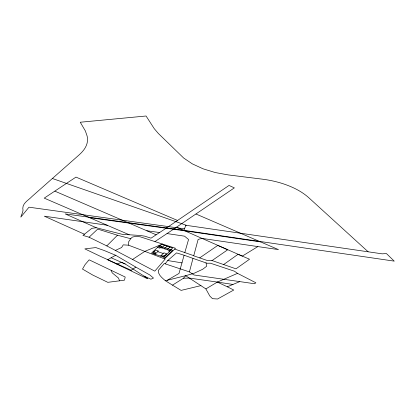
<?xml version="1.0" encoding="UTF-8"?>
<svg xmlns="http://www.w3.org/2000/svg" width="415" height="415" viewBox="0 0 415 415"><rect width="100%" height="100%" fill="white"/><g stroke="black" fill="none" stroke-linecap="round" stroke-linejoin="round"><path stroke-width="0.62" d="M167.204 280.296L178.99 273.459L184.089 255.23L176.551 252.896L167.717 260.542L165.16 263.836M192.996 258.379L207.007 263.245L210.395 263.198L234.428 271.202L237.525 273.355L255.848 282.771L254.618 283.751L194.023 274.979L189.422 271.908L192.996 258.379L184.089 255.23M193.763 255.671L184.805 252.579L188.566 239.486L184.54 236.171L167.022 233.572L154.94 241.592L140.306 236.82L135.373 236.368L132.266 237.152L130.72 238.708L128.541 241.971L128.551 245.187L165.16 259.085L154.795 271.151L106.79 245.908L89.069 237.219L82.953 235.409L91.824 228.333L96.275 227.742L122.342 234.34L140.125 235.471L144.664 236.145L151.034 238.169L166.581 227.928M183.835 230.315L185.899 225.278L382.174 253.84L386.443 253.57L394.25 261.139L183.523 230.268L65.222 213.922L96.275 227.742M165.419 280.748L172.5 285.136L183.44 278.237L185.936 275.596L165.419 280.748C162.306 278.003 158.162 275.067 158.229 270.45L164.216 263.525L189.422 271.908M106.79 245.908L117.461 235.227L130.72 238.708M153.939 253.902L155.547 252.372L153.151 251.578M161.528 246.671L159.92 248.206L157.524 247.413M155.023 254.26L158.426 251.013L155.687 250.11L152.959 252.714L155.692 253.617M161.705 247.89L164.439 245.286M164.444 248.798L167.178 246.194M160.496 256.071L163.904 252.828L166.643 253.731L163.909 256.335L161.17 255.433M167.183 249.7L169.911 247.101M162.701 256.802L164.309 255.272L165.3 255.599M170.29 249.571L168.682 251.106L169.673 251.433M163.692 257.129L171.281 249.897M164.527 258.846L175.063 248.803M89.069 237.219L97.701 229.101L117.461 235.227M130.595 270.673L135.829 267.11L149.701 274.891L153.493 278.045L150.935 279.212L144.036 276.089M223.623 264.562L238.091 254.276L249.534 259.24L235.979 268.832L212.594 260.734L207.168 260.464L193.722 255.827L198.131 239.424L201.861 238.381L278.491 249.612L259.214 241.323M166.109 228.234L229.033 185.432L234.356 187.871L173.454 229.251M199.703 257.891L217.756 245.426L227.721 249.763L211.878 260.703M167.022 233.572L176.557 227.166L184.732 230.807L260.527 241.888L196.03 214.026M129.226 234.755L44.223 198.137L75.976 177.101L177.781 220.567M132.66 259.401L144.856 251.35L162.488 244.056L175.26 248.191L174.948 249.156L184.805 252.579M257.845 246.593L242.282 256.112L183.523 230.268M206.027 262.903L206.654 266.264L202.681 269.278L193.857 273.386L185.64 275.679L205.882 288.913L217.346 282.076L237.525 273.355M111.127 257.751L107.641 259.769L147.201 278.615L147.657 278.424L125.2 263.982L111.127 257.751L115.655 255.272L135.829 267.11M115.344 250.447L121.631 247.522L123.234 244.86L128.551 245.187M183.44 278.237L189.313 278.071L217.346 282.076L227.337 286.801L239.766 281.609M116.838 264.122L121.445 262.322L125.2 263.982M200.974 285.613L181.116 290.391L172.5 285.136M119.551 280.815L124.464 280.167L125.206 277.028L89.163 259.842L85.163 264.485L82.497 269.081L92.773 275.062L107.807 282.335L119.551 280.815L118.503 278.066L112.185 272.831L111.147 270.326M184.436 228.836L28.998 207.194L20.823 217.112C21.44 214.202 23.748 211.624 22.789 208.263C22.898 202.728 28.806 200.02 32.069 196.425L79.146 154.868C82.58 151.781 85.775 148.108 87 143.564A61.991 31.556 5.8 0 0 87.109 136.016L85.36 130.927L80.256 122.238L146.07 116.003L154.266 128.697L158.38 133.5L183.674 158.032L192.378 163.894L203.08 168.812L215.271 172.552L228.364 174.933L262.176 179.14A61.617 31.369 5.8 0 1 282.516 183.549C291.875 186.62 301.025 190.864 308.464 197.436L368.131 251.775M89.796 217.693L184.732 230.807M146.811 230.756L159.568 232.535M107.475 225.272L44.338 216.184L84.427 234.231M217.346 282.076L232.965 284.451M167.717 260.542L182.076 262.887M185.899 225.278L186.169 225.226L52.378 178.497M154.94 241.592L162.488 244.056M157.752 251.656L163.23 253.466M115.655 255.272L104.134 250.478L95.813 247.579L84.847 248.881L100.513 256.397L131.14 270.253M54.899 191.175L156.149 234.776M227.337 286.801L233.744 290.038L217.559 298.997L212.485 298.67L209.803 296.025L205.882 288.913M159.132 245.877L151.542 253.109L165.103 257.596L172.687 250.364L159.132 245.877M161.7 244.378L158.966 246.982L169.922 250.608L172.65 248.004L161.7 244.378"/></g></svg>
